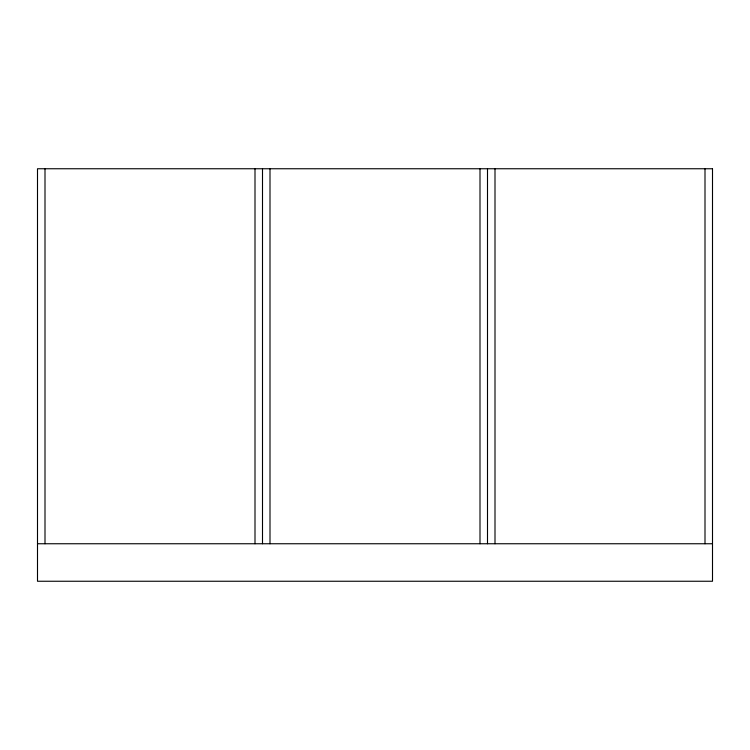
<?xml version="1.0" encoding="UTF-8"?>
<svg xmlns="http://www.w3.org/2000/svg" width="750" height="750" viewBox="0 0 750 750"><rect width="100%" height="100%" fill="white"/><g stroke="black" fill="none" stroke-linecap="round" stroke-linejoin="round"><path stroke-width="1.12" d="M37.5 543.75L712.5 543.75M705 168.75L705 543.75M495 168.75L495 543.75M487.5 168.75L487.5 543.75M480 168.75L480 543.75M270 168.75L270 543.75M262.5 168.75L262.5 543.75M255 168.75L255 543.75M45 168.75L45 543.75M712.5 168.75L37.5 168.75L37.5 581.25L712.5 581.25L712.5 168.75"/></g></svg>
